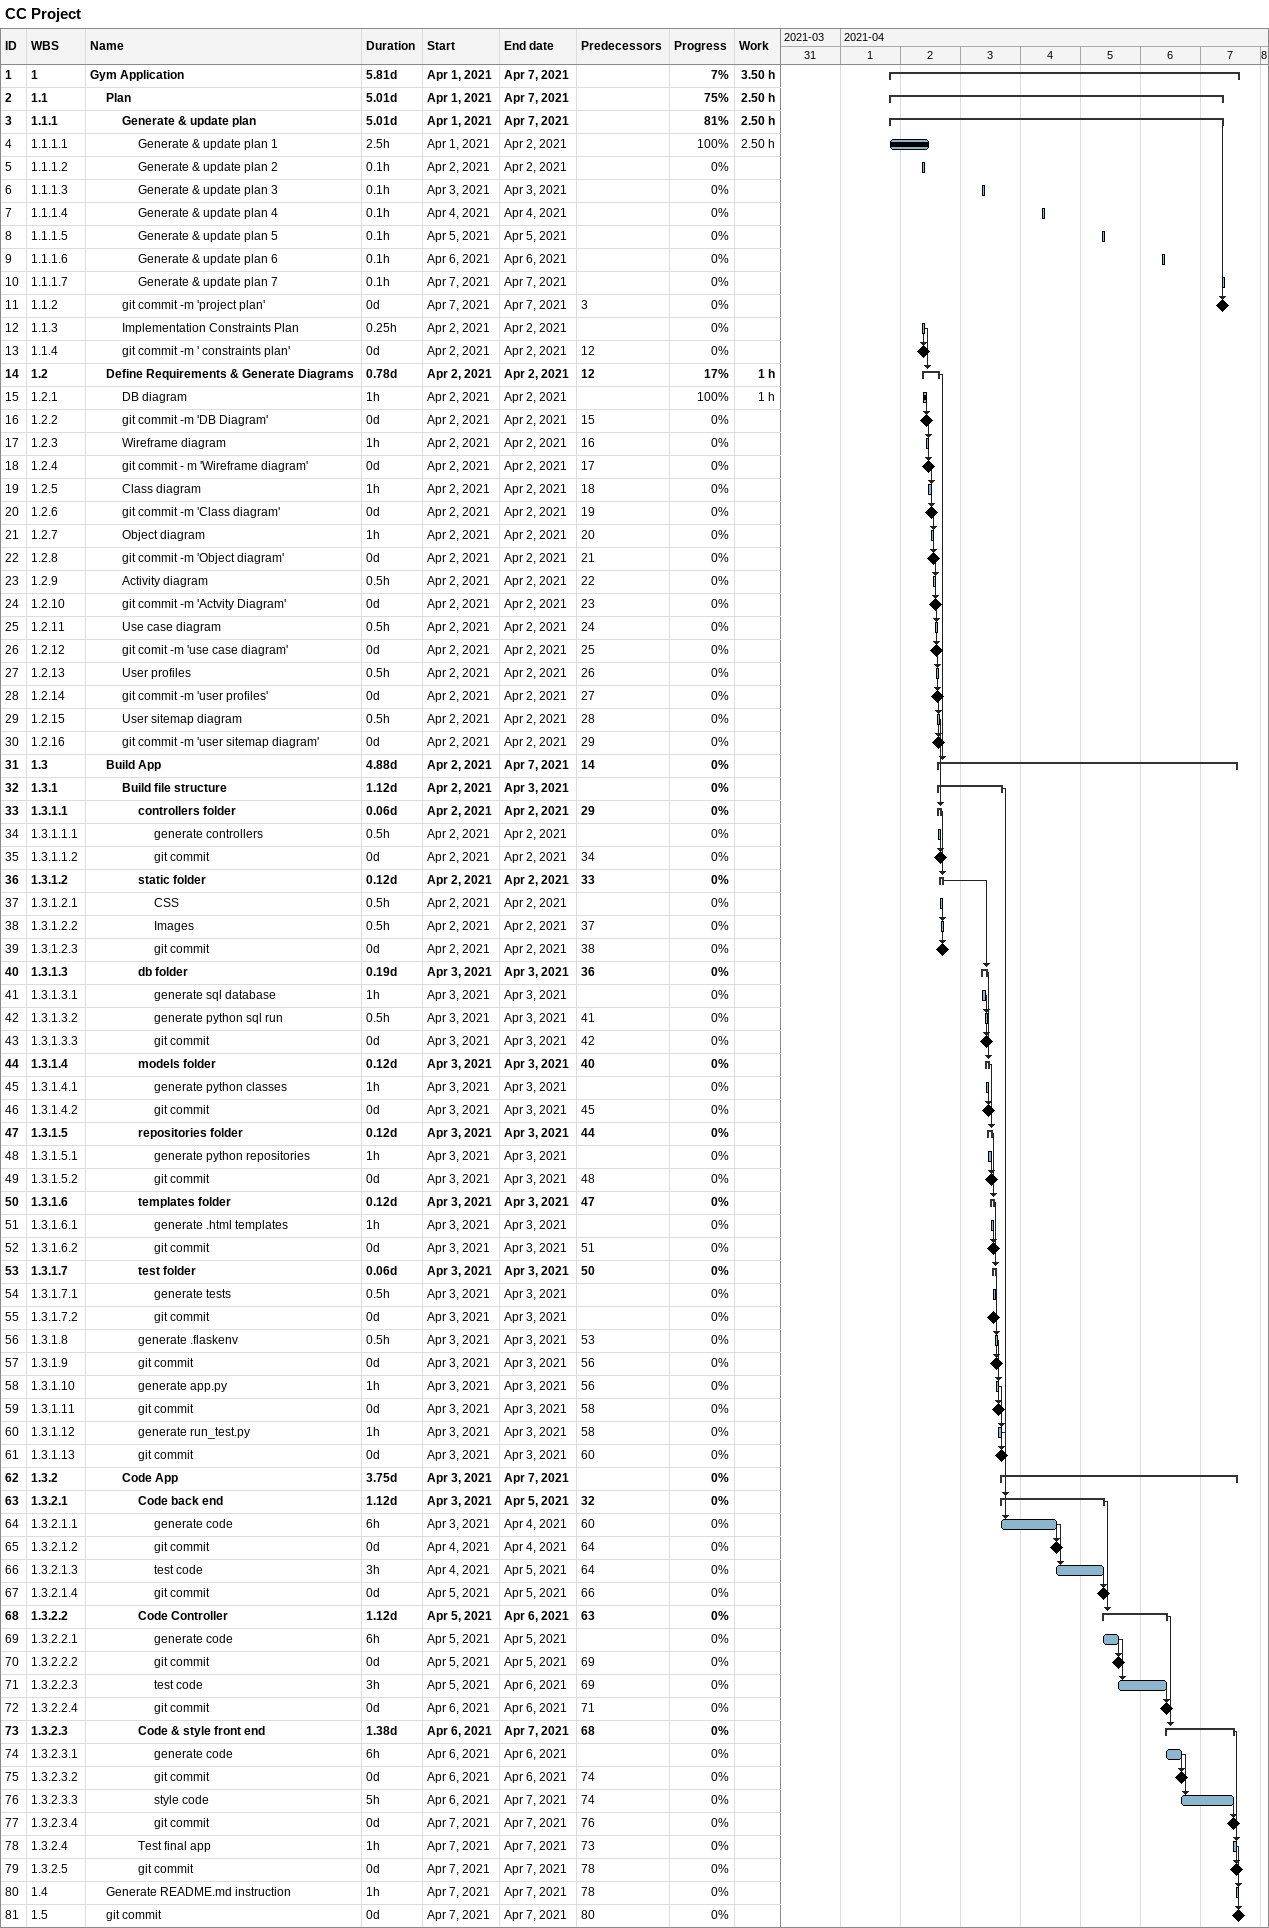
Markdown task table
CC Project

| ID | WBS | Task | Duration | Start | Finish | Predecessors | % complete | Work (h) |
|---|---|---|---|---|---|---|---|---|
| 1 | 1 | **Gym Application** | 5.81d | 2021-04-01 | 2021-04-07 |  | 7 | 3.50 |
| 2 | 1.1 | **Plan** | 5.01d | 2021-04-01 | 2021-04-07 |  | 75 | 2.50 |
| 3 | 1.1.1 | **Generate & update plan** | 5.01d | 2021-04-01 | 2021-04-07 |  | 81 | 2.50 |
| 4 | 1.1.1.1 | Generate & update plan 1 | 2.5h | 2021-04-01 | 2021-04-02 |  | 100 | 2.50 |
| 5 | 1.1.1.2 | Generate & update plan 2 | 0.1h | 2021-04-02 | 2021-04-02 |  | 0 |  |
| 6 | 1.1.1.3 | Generate & update plan 3 | 0.1h | 2021-04-03 | 2021-04-03 |  | 0 |  |
| 7 | 1.1.1.4 | Generate & update plan 4 | 0.1h | 2021-04-04 | 2021-04-04 |  | 0 |  |
| 8 | 1.1.1.5 | Generate & update plan 5 | 0.1h | 2021-04-05 | 2021-04-05 |  | 0 |  |
| 9 | 1.1.1.6 | Generate & update plan 6 | 0.1h | 2021-04-06 | 2021-04-06 |  | 0 |  |
| 10 | 1.1.1.7 | Generate & update plan 7 | 0.1h | 2021-04-07 | 2021-04-07 |  | 0 |  |
| 11 | 1.1.2 | git commit -m 'project plan' | 0d | 2021-04-07 | 2021-04-07 | 3 | 0 |  |
| 12 | 1.1.3 | Implementation Constraints Plan | 0.25h | 2021-04-02 | 2021-04-02 |  | 0 |  |
| 13 | 1.1.4 | git commit -m ' constraints plan' | 0d | 2021-04-02 | 2021-04-02 | 12 | 0 |  |
| 14 | 1.2 | **Define Requirements & Generate Diagrams** | 0.78d | 2021-04-02 | 2021-04-02 | 12 | 17 | 1 |
| 15 | 1.2.1 | DB diagram | 1h | 2021-04-02 | 2021-04-02 |  | 100 | 1 |
| 16 | 1.2.2 | git commit -m 'DB Diagram' | 0d | 2021-04-02 | 2021-04-02 | 15 | 0 |  |
| 17 | 1.2.3 | Wireframe diagram | 1h | 2021-04-02 | 2021-04-02 | 16 | 0 |  |
| 18 | 1.2.4 | git commit - m 'Wireframe diagram' | 0d | 2021-04-02 | 2021-04-02 | 17 | 0 |  |
| 19 | 1.2.5 | Class diagram | 1h | 2021-04-02 | 2021-04-02 | 18 | 0 |  |
| 20 | 1.2.6 | git commit -m 'Class diagram' | 0d | 2021-04-02 | 2021-04-02 | 19 | 0 |  |
| 21 | 1.2.7 | Object diagram | 1h | 2021-04-02 | 2021-04-02 | 20 | 0 |  |
| 22 | 1.2.8 | git commit -m 'Object diagram' | 0d | 2021-04-02 | 2021-04-02 | 21 | 0 |  |
| 23 | 1.2.9 | Activity diagram | 0.5h | 2021-04-02 | 2021-04-02 | 22 | 0 |  |
| 24 | 1.2.10 | git commit -m 'Actvity Diagram' | 0d | 2021-04-02 | 2021-04-02 | 23 | 0 |  |
| 25 | 1.2.11 | Use case diagram | 0.5h | 2021-04-02 | 2021-04-02 | 24 | 0 |  |
| 26 | 1.2.12 | git comit -m 'use case diagram' | 0d | 2021-04-02 | 2021-04-02 | 25 | 0 |  |
| 27 | 1.2.13 | User profiles | 0.5h | 2021-04-02 | 2021-04-02 | 26 | 0 |  |
| 28 | 1.2.14 | git commit -m 'user profiles' | 0d | 2021-04-02 | 2021-04-02 | 27 | 0 |  |
| 29 | 1.2.15 | User sitemap diagram | 0.5h | 2021-04-02 | 2021-04-02 | 28 | 0 |  |
| 30 | 1.2.16 | git commit -m 'user sitemap diagram' | 0d | 2021-04-02 | 2021-04-02 | 29 | 0 |  |
| 31 | 1.3 | **Build App** | 4.88d | 2021-04-02 | 2021-04-07 | 14 | 0 |  |
| 32 | 1.3.1 | **Build file structure** | 1.12d | 2021-04-02 | 2021-04-03 |  | 0 |  |
| 33 | 1.3.1.1 | **controllers folder** | 0.06d | 2021-04-02 | 2021-04-02 | 29 | 0 |  |
| 34 | 1.3.1.1.1 | generate controllers | 0.5h | 2021-04-02 | 2021-04-02 |  | 0 |  |
| 35 | 1.3.1.1.2 | git commit | 0d | 2021-04-02 | 2021-04-02 | 34 | 0 |  |
| 36 | 1.3.1.2 | **static folder** | 0.12d | 2021-04-02 | 2021-04-02 | 33 | 0 |  |
| 37 | 1.3.1.2.1 | CSS | 0.5h | 2021-04-02 | 2021-04-02 |  | 0 |  |
| 38 | 1.3.1.2.2 | Images | 0.5h | 2021-04-02 | 2021-04-02 | 37 | 0 |  |
| 39 | 1.3.1.2.3 | git commit | 0d | 2021-04-02 | 2021-04-02 | 38 | 0 |  |
| 40 | 1.3.1.3 | **db folder** | 0.19d | 2021-04-03 | 2021-04-03 | 36 | 0 |  |
| 41 | 1.3.1.3.1 | generate sql database | 1h | 2021-04-03 | 2021-04-03 |  | 0 |  |
| 42 | 1.3.1.3.2 | generate python sql run | 0.5h | 2021-04-03 | 2021-04-03 | 41 | 0 |  |
| 43 | 1.3.1.3.3 | git commit | 0d | 2021-04-03 | 2021-04-03 | 42 | 0 |  |
| 44 | 1.3.1.4 | **models folder** | 0.12d | 2021-04-03 | 2021-04-03 | 40 | 0 |  |
| 45 | 1.3.1.4.1 | generate python classes | 1h | 2021-04-03 | 2021-04-03 |  | 0 |  |
| 46 | 1.3.1.4.2 | git commit | 0d | 2021-04-03 | 2021-04-03 | 45 | 0 |  |
| 47 | 1.3.1.5 | **repositories folder** | 0.12d | 2021-04-03 | 2021-04-03 | 44 | 0 |  |
| 48 | 1.3.1.5.1 | generate python repositories | 1h | 2021-04-03 | 2021-04-03 |  | 0 |  |
| 49 | 1.3.1.5.2 | git commit | 0d | 2021-04-03 | 2021-04-03 | 48 | 0 |  |
| 50 | 1.3.1.6 | **templates folder** | 0.12d | 2021-04-03 | 2021-04-03 | 47 | 0 |  |
| 51 | 1.3.1.6.1 | generate .html templates | 1h | 2021-04-03 | 2021-04-03 |  | 0 |  |
| 52 | 1.3.1.6.2 | git commit | 0d | 2021-04-03 | 2021-04-03 | 51 | 0 |  |
| 53 | 1.3.1.7 | **test folder** | 0.06d | 2021-04-03 | 2021-04-03 | 50 | 0 |  |
| 54 | 1.3.1.7.1 | generate tests | 0.5h | 2021-04-03 | 2021-04-03 |  | 0 |  |
| 55 | 1.3.1.7.2 | git commit | 0d | 2021-04-03 | 2021-04-03 |  | 0 |  |
| 56 | 1.3.1.8 | generate .flaskenv | 0.5h | 2021-04-03 | 2021-04-03 | 53 | 0 |  |
| 57 | 1.3.1.9 | git commit | 0d | 2021-04-03 | 2021-04-03 | 56 | 0 |  |
| 58 | 1.3.1.10 | generate app.py | 1h | 2021-04-03 | 2021-04-03 | 56 | 0 |  |
| 59 | 1.3.1.11 | git commit | 0d | 2021-04-03 | 2021-04-03 | 58 | 0 |  |
| 60 | 1.3.1.12 | generate run_test.py | 1h | 2021-04-03 | 2021-04-03 | 58 | 0 |  |
| 61 | 1.3.1.13 | git commit | 0d | 2021-04-03 | 2021-04-03 | 60 | 0 |  |
| 62 | 1.3.2 | **Code App** | 3.75d | 2021-04-03 | 2021-04-07 |  | 0 |  |
| 63 | 1.3.2.1 | **Code back end** | 1.12d | 2021-04-03 | 2021-04-05 | 32 | 0 |  |
| 64 | 1.3.2.1.1 | generate code | 6h | 2021-04-03 | 2021-04-04 | 60 | 0 |  |
| 65 | 1.3.2.1.2 | git commit | 0d | 2021-04-04 | 2021-04-04 | 64 | 0 |  |
| 66 | 1.3.2.1.3 | test code | 3h | 2021-04-04 | 2021-04-05 | 64 | 0 |  |
| 67 | 1.3.2.1.4 | git commit | 0d | 2021-04-05 | 2021-04-05 | 66 | 0 |  |
| 68 | 1.3.2.2 | **Code Controller** | 1.12d | 2021-04-05 | 2021-04-06 | 63 | 0 |  |
| 69 | 1.3.2.2.1 | generate code | 6h | 2021-04-05 | 2021-04-05 |  | 0 |  |
| 70 | 1.3.2.2.2 | git commit | 0d | 2021-04-05 | 2021-04-05 | 69 | 0 |  |
| 71 | 1.3.2.2.3 | test code | 3h | 2021-04-05 | 2021-04-06 | 69 | 0 |  |
| 72 | 1.3.2.2.4 | git commit | 0d | 2021-04-06 | 2021-04-06 | 71 | 0 |  |
| 73 | 1.3.2.3 | **Code & style front end** | 1.38d | 2021-04-06 | 2021-04-07 | 68 | 0 |  |
| 74 | 1.3.2.3.1 | generate code | 6h | 2021-04-06 | 2021-04-06 |  | 0 |  |
| 75 | 1.3.2.3.2 | git commit | 0d | 2021-04-06 | 2021-04-06 | 74 | 0 |  |
| 76 | 1.3.2.3.3 | style code | 5h | 2021-04-06 | 2021-04-07 | 74 | 0 |  |
| 77 | 1.3.2.3.4 | git commit | 0d | 2021-04-07 | 2021-04-07 | 76 | 0 |  |
| 78 | 1.3.2.4 | Test final app | 1h | 2021-04-07 | 2021-04-07 | 73 | 0 |  |
| 79 | 1.3.2.5 | git commit | 0d | 2021-04-07 | 2021-04-07 | 78 | 0 |  |
| 80 | 1.4 | Generate README.md instruction | 1h | 2021-04-07 | 2021-04-07 | 78 | 0 |  |
| 81 | 1.5 | git commit | 0d | 2021-04-07 | 2021-04-07 | 80 | 0 |  |
